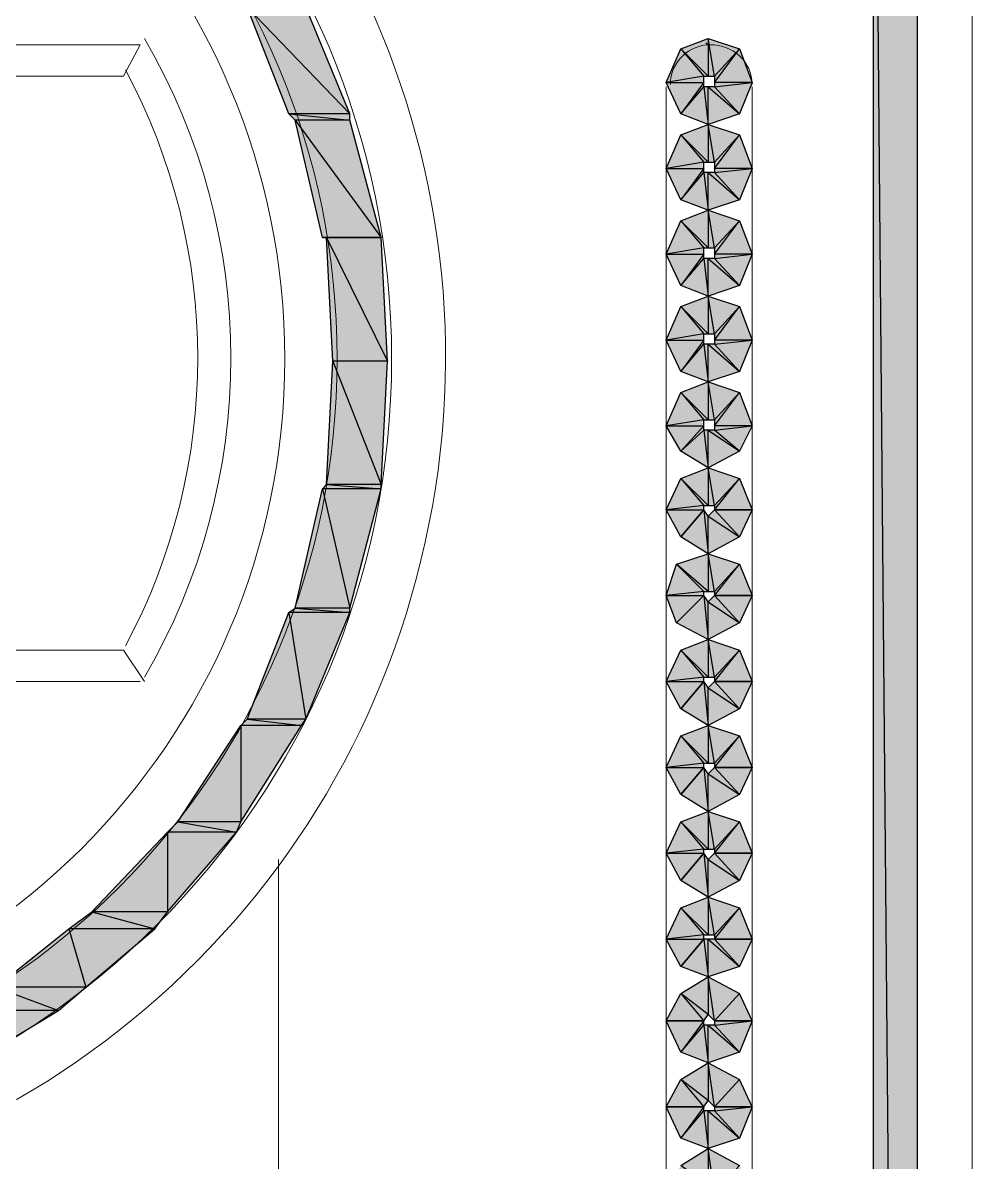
# Model space of a CAD drawing. Header units: millimetres. Extents: x 53 to 176, y -29 to 32.
# Drawn here: x 121.028 to 121.662, y -14.493 to -13.733 of the extents above; entities that cross this region are included whole.
import ezdxf

# ---------------------------------------------------------------- set-up
doc = ezdxf.new("R2010")
doc.units = ezdxf.units.MM
doc.layers.add('15 - Quadro de medição', color=6, linetype='Continuous')

msp = doc.modelspace()

# ---------------------------------------------------------------- hatches: boundary and pattern name
at = {"layer": '15 - Quadro de medição', "true_color": 0x000007}
h = msp.add_hatch(color=7, dxfattribs=at)
h.paths.add_polyline_path([(121.62431, -13.39693), (121.59498, -13.39693), (121.62431, -16.73937)])
h.paths.add_polyline_path([(121.59498, -13.39693), (121.62431, -16.73937), (121.59498, -16.73937)])
h = msp.add_hatch(color=7, dxfattribs=at)
h.paths.add_polyline_path([(121.21646, -13.72237), (121.17735, -13.72237), (121.24579, -13.79361)])
h.paths.add_polyline_path([(121.17735, -13.72237), (121.24579, -13.79361), (121.20529, -13.79361)])
h = msp.add_hatch(color=7, dxfattribs=at)
h.paths.add_polyline_path([(121.50559, -13.79361), (121.48883, -13.77545), (121.51397, -13.77266)])
h.paths.add_polyline_path([(121.48883, -13.77545), (121.51397, -13.77266), (121.48883, -13.77266)])
h.paths.add_polyline_path([(121.51397, -13.77266), (121.48883, -13.77266), (121.50559, -13.75031)])
h.paths.add_polyline_path([(121.48883, -13.77266), (121.50559, -13.75031), (121.48883, -13.76847)])
h.paths.add_polyline_path([(121.50559, -13.75031), (121.48883, -13.76847), (121.48464, -13.74332)])
h.paths.add_polyline_path([(121.48883, -13.76847), (121.48464, -13.74332), (121.48464, -13.76847)])
h.paths.add_polyline_path([(121.48464, -13.74332), (121.48464, -13.76847), (121.46648, -13.75031)])
h.paths.add_polyline_path([(121.48464, -13.76847), (121.46648, -13.75031), (121.48184, -13.76847)])
h.paths.add_polyline_path([(121.46648, -13.75031), (121.48184, -13.76847), (121.4567, -13.77266)])
h.paths.add_polyline_path([(121.48184, -13.76847), (121.4567, -13.77266), (121.48184, -13.77266)])
h.paths.add_polyline_path([(121.4567, -13.77266), (121.48184, -13.77266), (121.46648, -13.79361)])
h.paths.add_polyline_path([(121.48184, -13.77266), (121.46648, -13.79361), (121.48184, -13.77545)])
h.paths.add_polyline_path([(121.46648, -13.79361), (121.48184, -13.77545), (121.48464, -13.80059)])
h.paths.add_polyline_path([(121.48184, -13.77545), (121.48464, -13.80059), (121.48464, -13.77545)])
h.paths.add_polyline_path([(121.48464, -13.80059), (121.48464, -13.77545), (121.50559, -13.79361)])
h.paths.add_polyline_path([(121.48464, -13.77545), (121.50559, -13.79361), (121.48883, -13.77545)])
h = msp.add_hatch(color=7, dxfattribs=at)
h.paths.add_polyline_path([(121.24579, -13.79361), (121.20529, -13.79361), (121.24579, -13.7978)])
h.paths.add_polyline_path([(121.20529, -13.79361), (121.24579, -13.7978), (121.20948, -13.7978)])
h = msp.add_hatch(color=7, dxfattribs=at)
h.paths.add_polyline_path([(121.24579, -13.7978), (121.20948, -13.7978), (121.26674, -13.87602)])
h.paths.add_polyline_path([(121.20948, -13.7978), (121.26674, -13.87602), (121.22763, -13.87602)])
h = msp.add_hatch(color=7, dxfattribs=at)
h.paths.add_polyline_path([(121.50559, -13.85087), (121.48883, -13.83272), (121.51397, -13.82992)])
h.paths.add_polyline_path([(121.48883, -13.83272), (121.51397, -13.82992), (121.48883, -13.82992)])
h.paths.add_polyline_path([(121.51397, -13.82992), (121.48883, -13.82992), (121.50559, -13.80757)])
h.paths.add_polyline_path([(121.48883, -13.82992), (121.50559, -13.80757), (121.48883, -13.82573)])
h.paths.add_polyline_path([(121.50559, -13.80757), (121.48883, -13.82573), (121.48464, -13.80059)])
h.paths.add_polyline_path([(121.48883, -13.82573), (121.48464, -13.80059), (121.48464, -13.82573)])
h.paths.add_polyline_path([(121.48464, -13.80059), (121.48464, -13.82573), (121.46648, -13.80757)])
h.paths.add_polyline_path([(121.48464, -13.82573), (121.46648, -13.80757), (121.48184, -13.82573)])
h.paths.add_polyline_path([(121.46648, -13.80757), (121.48184, -13.82573), (121.4567, -13.82992)])
h.paths.add_polyline_path([(121.48184, -13.82573), (121.4567, -13.82992), (121.48184, -13.82992)])
h.paths.add_polyline_path([(121.4567, -13.82992), (121.48184, -13.82992), (121.46648, -13.85087)])
h.paths.add_polyline_path([(121.48184, -13.82992), (121.46648, -13.85087), (121.48184, -13.83272)])
h.paths.add_polyline_path([(121.46648, -13.85087), (121.48184, -13.83272), (121.48464, -13.85786)])
h.paths.add_polyline_path([(121.48184, -13.83272), (121.48464, -13.85786), (121.48464, -13.83272)])
h.paths.add_polyline_path([(121.48464, -13.85786), (121.48464, -13.83272), (121.50559, -13.85087)])
h.paths.add_polyline_path([(121.48464, -13.83272), (121.50559, -13.85087), (121.48883, -13.83272)])
h = msp.add_hatch(color=7, dxfattribs=at)
h.paths.add_polyline_path([(121.50559, -13.90814), (121.48883, -13.88998), (121.51397, -13.88719)])
h.paths.add_polyline_path([(121.48883, -13.88998), (121.51397, -13.88719), (121.48883, -13.88719)])
h.paths.add_polyline_path([(121.51397, -13.88719), (121.48883, -13.88719), (121.50559, -13.86484)])
h.paths.add_polyline_path([(121.48883, -13.88719), (121.50559, -13.86484), (121.48883, -13.883)])
h.paths.add_polyline_path([(121.50559, -13.86484), (121.48883, -13.883), (121.48464, -13.85786)])
h.paths.add_polyline_path([(121.48883, -13.883), (121.48464, -13.85786), (121.48464, -13.883)])
h.paths.add_polyline_path([(121.48464, -13.85786), (121.48464, -13.883), (121.46648, -13.86484)])
h.paths.add_polyline_path([(121.48464, -13.883), (121.46648, -13.86484), (121.48184, -13.883)])
h.paths.add_polyline_path([(121.46648, -13.86484), (121.48184, -13.883), (121.4567, -13.88719)])
h.paths.add_polyline_path([(121.48184, -13.883), (121.4567, -13.88719), (121.48184, -13.88719)])
h.paths.add_polyline_path([(121.4567, -13.88719), (121.48184, -13.88719), (121.46648, -13.90814)])
h.paths.add_polyline_path([(121.48184, -13.88719), (121.46648, -13.90814), (121.48184, -13.88998)])
h.paths.add_polyline_path([(121.46648, -13.90814), (121.48184, -13.88998), (121.48464, -13.91512)])
h.paths.add_polyline_path([(121.48184, -13.88998), (121.48464, -13.91512), (121.48464, -13.88998)])
h.paths.add_polyline_path([(121.48464, -13.91512), (121.48464, -13.88998), (121.50559, -13.90814)])
h.paths.add_polyline_path([(121.48464, -13.88998), (121.50559, -13.90814), (121.48883, -13.88998)])
h = msp.add_hatch(color=7, dxfattribs=at)
h.paths.add_polyline_path([(121.26674, -13.87602), (121.23043, -13.87602), (121.27093, -13.95842)])
h.paths.add_polyline_path([(121.23043, -13.87602), (121.27093, -13.95842), (121.23462, -13.95842)])
h = msp.add_hatch(color=7, dxfattribs=at)
h.paths.add_polyline_path([(121.50559, -13.96541), (121.48883, -13.94725), (121.51397, -13.94446)])
h.paths.add_polyline_path([(121.48883, -13.94725), (121.51397, -13.94446), (121.48883, -13.94446)])
h.paths.add_polyline_path([(121.51397, -13.94446), (121.48883, -13.94446), (121.50559, -13.92211)])
h.paths.add_polyline_path([(121.48883, -13.94446), (121.50559, -13.92211), (121.48883, -13.94027)])
h.paths.add_polyline_path([(121.50559, -13.92211), (121.48883, -13.94027), (121.48464, -13.91512)])
h.paths.add_polyline_path([(121.48883, -13.94027), (121.48464, -13.91512), (121.48464, -13.94027)])
h.paths.add_polyline_path([(121.48464, -13.91512), (121.48464, -13.94027), (121.46648, -13.92211)])
h.paths.add_polyline_path([(121.48464, -13.94027), (121.46648, -13.92211), (121.48184, -13.94027)])
h.paths.add_polyline_path([(121.46648, -13.92211), (121.48184, -13.94027), (121.4567, -13.94446)])
h.paths.add_polyline_path([(121.48184, -13.94027), (121.4567, -13.94446), (121.48184, -13.94446)])
h.paths.add_polyline_path([(121.4567, -13.94446), (121.48184, -13.94446), (121.46648, -13.96541)])
h.paths.add_polyline_path([(121.48184, -13.94446), (121.46648, -13.96541), (121.48184, -13.94725)])
h.paths.add_polyline_path([(121.46648, -13.96541), (121.48184, -13.94725), (121.48464, -13.97239)])
h.paths.add_polyline_path([(121.48184, -13.94725), (121.48464, -13.97239), (121.48464, -13.94725)])
h.paths.add_polyline_path([(121.48464, -13.97239), (121.48464, -13.94725), (121.50559, -13.96541)])
h.paths.add_polyline_path([(121.48464, -13.94725), (121.50559, -13.96541), (121.48883, -13.94725)])
h = msp.add_hatch(color=7, dxfattribs=at)
h.paths.add_polyline_path([(121.27093, -13.95842), (121.23462, -13.95842), (121.26674, -14.04083)])
h.paths.add_polyline_path([(121.23462, -13.95842), (121.26674, -14.04083), (121.23043, -14.04083)])
h = msp.add_hatch(color=7, dxfattribs=at)
h.paths.add_polyline_path([(121.50559, -14.01848), (121.48883, -14.00452), (121.51397, -14.00172)])
h.paths.add_polyline_path([(121.48883, -14.00452), (121.51397, -14.00172), (121.48883, -14.00172)])
h.paths.add_polyline_path([(121.51397, -14.00172), (121.48883, -14.00172), (121.50559, -13.97938)])
h.paths.add_polyline_path([(121.48883, -14.00172), (121.50559, -13.97938), (121.48883, -13.99753)])
h.paths.add_polyline_path([(121.50559, -13.97938), (121.48883, -13.99753), (121.48464, -13.97239)])
h.paths.add_polyline_path([(121.48883, -13.99753), (121.48464, -13.97239), (121.48464, -13.99753)])
h.paths.add_polyline_path([(121.48464, -13.97239), (121.48464, -13.99753), (121.46648, -13.97938)])
h.paths.add_polyline_path([(121.48464, -13.99753), (121.46648, -13.97938), (121.48184, -13.99753)])
h.paths.add_polyline_path([(121.46648, -13.97938), (121.48184, -13.99753), (121.4567, -14.00172)])
h.paths.add_polyline_path([(121.48184, -13.99753), (121.4567, -14.00172), (121.48184, -14.00172)])
h.paths.add_polyline_path([(121.4567, -14.00172), (121.48184, -14.00172), (121.46648, -14.01848)])
h.paths.add_polyline_path([(121.48184, -14.00172), (121.46648, -14.01848), (121.48184, -14.00452)])
h.paths.add_polyline_path([(121.46648, -14.01848), (121.48184, -14.00452), (121.48464, -14.02966)])
h.paths.add_polyline_path([(121.48184, -14.00452), (121.48464, -14.02966), (121.48464, -14.00452)])
h.paths.add_polyline_path([(121.48464, -14.02966), (121.48464, -14.00452), (121.50559, -14.01848)])
h.paths.add_polyline_path([(121.48464, -14.00452), (121.50559, -14.01848), (121.48883, -14.00452)])
h = msp.add_hatch(color=7, dxfattribs=at)
h.paths.add_polyline_path([(121.51397, -14.05759), (121.48883, -14.05759), (121.50559, -14.03664)])
h.paths.add_polyline_path([(121.48883, -14.05759), (121.50559, -14.03664), (121.48883, -14.0548)])
h.paths.add_polyline_path([(121.50559, -14.03664), (121.48883, -14.0548), (121.48464, -14.02966)])
h.paths.add_polyline_path([(121.48883, -14.0548), (121.48464, -14.02966), (121.48464, -14.0548)])
h.paths.add_polyline_path([(121.48464, -14.02966), (121.48464, -14.0548), (121.46648, -14.03664)])
h.paths.add_polyline_path([(121.48464, -14.0548), (121.46648, -14.03664), (121.48184, -14.0548)])
h.paths.add_polyline_path([(121.46648, -14.03664), (121.48184, -14.0548), (121.4567, -14.05759)])
h.paths.add_polyline_path([(121.48184, -14.0548), (121.4567, -14.05759), (121.48184, -14.05759)])
h.paths.add_polyline_path([(121.4567, -14.05759), (121.48184, -14.05759), (121.46648, -14.07575)])
h = msp.add_hatch(color=7, dxfattribs=at)
h.paths.add_polyline_path([(121.26674, -14.04083), (121.23043, -14.04083), (121.26674, -14.04363)])
h.paths.add_polyline_path([(121.23043, -14.04083), (121.26674, -14.04363), (121.22763, -14.04363)])
h = msp.add_hatch(color=7, dxfattribs=at)
h.paths.add_polyline_path([(121.26674, -14.04363), (121.22763, -14.04363), (121.24579, -14.12324)])
h.paths.add_polyline_path([(121.22763, -14.04363), (121.24579, -14.12324), (121.20948, -14.12324)])
h = msp.add_hatch(color=7, dxfattribs=at)
h.paths.add_polyline_path([(121.46648, -14.07575), (121.48184, -14.05759), (121.48464, -14.08693)])
h.paths.add_polyline_path([(121.48184, -14.05759), (121.48464, -14.08693), (121.48464, -14.06178)])
h.paths.add_polyline_path([(121.48464, -14.08693), (121.48464, -14.06178), (121.50559, -14.07575)])
h.paths.add_polyline_path([(121.48464, -14.06178), (121.50559, -14.07575), (121.48883, -14.05759)])
h.paths.add_polyline_path([(121.50559, -14.07575), (121.48883, -14.05759), (121.51397, -14.05759)])
h = msp.add_hatch(color=7, dxfattribs=at)
h.paths.add_polyline_path([(121.51397, -14.11486), (121.48883, -14.11486), (121.50559, -14.09391)])
h.paths.add_polyline_path([(121.48883, -14.11486), (121.50559, -14.09391), (121.48883, -14.11207)])
h.paths.add_polyline_path([(121.50559, -14.09391), (121.48883, -14.11207), (121.48464, -14.08693)])
h.paths.add_polyline_path([(121.48883, -14.11207), (121.48464, -14.08693), (121.48464, -14.11207)])
h.paths.add_polyline_path([(121.48464, -14.08693), (121.48464, -14.11207), (121.46369, -14.09391)])
h.paths.add_polyline_path([(121.48464, -14.11207), (121.46369, -14.09391), (121.48184, -14.11207)])
h.paths.add_polyline_path([(121.46369, -14.09391), (121.48184, -14.11207), (121.4567, -14.11486)])
h.paths.add_polyline_path([(121.48184, -14.11207), (121.4567, -14.11486), (121.48184, -14.11486)])
h.paths.add_polyline_path([(121.4567, -14.11486), (121.48184, -14.11486), (121.46369, -14.13302)])
h = msp.add_hatch(color=7, dxfattribs=at)
h.paths.add_polyline_path([(121.46369, -14.13302), (121.48184, -14.11486), (121.48464, -14.14419)])
h.paths.add_polyline_path([(121.48184, -14.11486), (121.48464, -14.14419), (121.48464, -14.11905)])
h.paths.add_polyline_path([(121.48464, -14.14419), (121.48464, -14.11905), (121.50559, -14.13302)])
h.paths.add_polyline_path([(121.48464, -14.11905), (121.50559, -14.13302), (121.48883, -14.11486)])
h.paths.add_polyline_path([(121.50559, -14.13302), (121.48883, -14.11486), (121.51397, -14.11486)])
h = msp.add_hatch(color=7, dxfattribs=at)
h.paths.add_polyline_path([(121.24579, -14.12324), (121.20948, -14.12324), (121.24579, -14.12604)])
h.paths.add_polyline_path([(121.20948, -14.12324), (121.24579, -14.12604), (121.20529, -14.12604)])
h = msp.add_hatch(color=7, dxfattribs=at)
h.paths.add_polyline_path([(121.24579, -14.12604), (121.20529, -14.12604), (121.21646, -14.19727)])
h.paths.add_polyline_path([(121.20529, -14.12604), (121.21646, -14.19727), (121.17735, -14.19727)])
h = msp.add_hatch(color=7, dxfattribs=at)
h.paths.add_polyline_path([(121.51397, -14.17213), (121.48883, -14.17213), (121.50559, -14.15118)])
h.paths.add_polyline_path([(121.48883, -14.17213), (121.50559, -14.15118), (121.48883, -14.16933)])
h.paths.add_polyline_path([(121.50559, -14.15118), (121.48883, -14.16933), (121.48464, -14.14419)])
h.paths.add_polyline_path([(121.48883, -14.16933), (121.48464, -14.14419), (121.48464, -14.16933)])
h.paths.add_polyline_path([(121.48464, -14.14419), (121.48464, -14.16933), (121.46648, -14.15118)])
h.paths.add_polyline_path([(121.48464, -14.16933), (121.46648, -14.15118), (121.48184, -14.16933)])
h.paths.add_polyline_path([(121.46648, -14.15118), (121.48184, -14.16933), (121.4567, -14.17213)])
h.paths.add_polyline_path([(121.48184, -14.16933), (121.4567, -14.17213), (121.48184, -14.17213)])
h.paths.add_polyline_path([(121.4567, -14.17213), (121.48184, -14.17213), (121.46648, -14.19029)])
h = msp.add_hatch(color=7, dxfattribs=at)
h.paths.add_polyline_path([(121.46648, -14.19029), (121.48184, -14.17213), (121.48464, -14.20146)])
h.paths.add_polyline_path([(121.48184, -14.17213), (121.48464, -14.20146), (121.48464, -14.17632)])
h.paths.add_polyline_path([(121.48464, -14.20146), (121.48464, -14.17632), (121.50559, -14.19029)])
h.paths.add_polyline_path([(121.48464, -14.17632), (121.50559, -14.19029), (121.48883, -14.17213)])
h.paths.add_polyline_path([(121.50559, -14.19029), (121.48883, -14.17213), (121.51397, -14.17213)])
h = msp.add_hatch(color=7, dxfattribs=at)
h.paths.add_polyline_path([(121.21646, -14.19727), (121.17735, -14.19727), (121.21367, -14.20146)])
h.paths.add_polyline_path([(121.17735, -14.19727), (121.21367, -14.20146), (121.17316, -14.20146)])
h = msp.add_hatch(color=7, dxfattribs=at)
h.paths.add_polyline_path([(121.21367, -14.20146), (121.17316, -14.20146), (121.17316, -14.26571)])
h.paths.add_polyline_path([(121.17316, -14.20146), (121.17316, -14.26571), (121.13126, -14.26571)])
h = msp.add_hatch(color=7, dxfattribs=at)
h.paths.add_polyline_path([(121.51397, -14.2294), (121.48883, -14.2294), (121.50559, -14.20844)])
h.paths.add_polyline_path([(121.48883, -14.2294), (121.50559, -14.20844), (121.48883, -14.2266)])
h.paths.add_polyline_path([(121.50559, -14.20844), (121.48883, -14.2266), (121.48464, -14.20146)])
h.paths.add_polyline_path([(121.48883, -14.2266), (121.48464, -14.20146), (121.48464, -14.2266)])
h.paths.add_polyline_path([(121.48464, -14.20146), (121.48464, -14.2266), (121.46648, -14.20844)])
h.paths.add_polyline_path([(121.48464, -14.2266), (121.46648, -14.20844), (121.48184, -14.2266)])
h.paths.add_polyline_path([(121.46648, -14.20844), (121.48184, -14.2266), (121.4567, -14.2294)])
h.paths.add_polyline_path([(121.48184, -14.2266), (121.4567, -14.2294), (121.48184, -14.2294)])
h.paths.add_polyline_path([(121.4567, -14.2294), (121.48184, -14.2294), (121.46648, -14.24755)])
h = msp.add_hatch(color=7, dxfattribs=at)
h.paths.add_polyline_path([(121.46648, -14.24755), (121.48184, -14.2294), (121.48464, -14.25873)])
h.paths.add_polyline_path([(121.48184, -14.2294), (121.48464, -14.25873), (121.48464, -14.23359)])
h.paths.add_polyline_path([(121.48464, -14.25873), (121.48464, -14.23359), (121.50559, -14.24755)])
h.paths.add_polyline_path([(121.48464, -14.23359), (121.50559, -14.24755), (121.48883, -14.2294)])
h.paths.add_polyline_path([(121.50559, -14.24755), (121.48883, -14.2294), (121.51397, -14.2294)])
h = msp.add_hatch(color=7, dxfattribs=at)
h.paths.add_polyline_path([(121.51397, -14.28666), (121.48883, -14.28666), (121.50559, -14.26571)])
h.paths.add_polyline_path([(121.48883, -14.28666), (121.50559, -14.26571), (121.48883, -14.28387)])
h.paths.add_polyline_path([(121.50559, -14.26571), (121.48883, -14.28387), (121.48464, -14.25873)])
h.paths.add_polyline_path([(121.48883, -14.28387), (121.48464, -14.25873), (121.48464, -14.28387)])
h.paths.add_polyline_path([(121.48464, -14.25873), (121.48464, -14.28387), (121.46648, -14.26571)])
h.paths.add_polyline_path([(121.48464, -14.28387), (121.46648, -14.26571), (121.48184, -14.28387)])
h.paths.add_polyline_path([(121.46648, -14.26571), (121.48184, -14.28387), (121.4567, -14.28666)])
h.paths.add_polyline_path([(121.48184, -14.28387), (121.4567, -14.28666), (121.48184, -14.28666)])
h.paths.add_polyline_path([(121.4567, -14.28666), (121.48184, -14.28666), (121.46648, -14.30482)])
h = msp.add_hatch(color=7, dxfattribs=at)
h.paths.add_polyline_path([(121.17316, -14.26571), (121.13126, -14.26571), (121.17037, -14.27269)])
h.paths.add_polyline_path([(121.13126, -14.26571), (121.17037, -14.27269), (121.12427, -14.27269)])
h = msp.add_hatch(color=7, dxfattribs=at)
h.paths.add_polyline_path([(121.17037, -14.27269), (121.12427, -14.27269), (121.12427, -14.32577)])
h.paths.add_polyline_path([(121.12427, -14.27269), (121.12427, -14.32577), (121.07399, -14.32577)])
h = msp.add_hatch(color=7, dxfattribs=at)
h.paths.add_polyline_path([(121.46648, -14.30482), (121.48184, -14.28666), (121.48464, -14.31599)])
h.paths.add_polyline_path([(121.48184, -14.28666), (121.48464, -14.31599), (121.48464, -14.29085)])
h.paths.add_polyline_path([(121.48464, -14.31599), (121.48464, -14.29085), (121.50559, -14.30482)])
h.paths.add_polyline_path([(121.48464, -14.29085), (121.50559, -14.30482), (121.48883, -14.28666)])
h.paths.add_polyline_path([(121.50559, -14.30482), (121.48883, -14.28666), (121.51397, -14.28666)])
h = msp.add_hatch(color=7, dxfattribs=at)
h.paths.add_polyline_path([(121.51397, -14.34393), (121.48883, -14.34393), (121.50559, -14.32298)])
h.paths.add_polyline_path([(121.48883, -14.34393), (121.50559, -14.32298), (121.48883, -14.34114)])
h.paths.add_polyline_path([(121.50559, -14.32298), (121.48883, -14.34114), (121.48464, -14.31599)])
h.paths.add_polyline_path([(121.48883, -14.34114), (121.48464, -14.31599), (121.48464, -14.34114)])
h.paths.add_polyline_path([(121.48464, -14.31599), (121.48464, -14.34114), (121.46648, -14.32298)])
h.paths.add_polyline_path([(121.48464, -14.34114), (121.46648, -14.32298), (121.48184, -14.34114)])
h.paths.add_polyline_path([(121.46648, -14.32298), (121.48184, -14.34114), (121.4567, -14.34393)])
h.paths.add_polyline_path([(121.48184, -14.34114), (121.4567, -14.34393), (121.48184, -14.34393)])
h.paths.add_polyline_path([(121.4567, -14.34393), (121.48184, -14.34393), (121.46648, -14.36209)])
h = msp.add_hatch(color=7, dxfattribs=at)
h.paths.add_polyline_path([(121.12427, -14.32577), (121.07399, -14.32577), (121.11589, -14.33695)])
h.paths.add_polyline_path([(121.07399, -14.32577), (121.11589, -14.33695), (121.05863, -14.33695)])
h = msp.add_hatch(color=7, dxfattribs=at)
h.paths.add_polyline_path([(121.11589, -14.33695), (121.05863, -14.33695), (121.0698, -14.37605)])
h.paths.add_polyline_path([(121.05863, -14.33695), (121.0698, -14.37605), (121.00974, -14.37605)])
h = msp.add_hatch(color=7, dxfattribs=at)
h.paths.add_polyline_path([(121.46648, -14.36209), (121.48184, -14.34393), (121.48464, -14.36907)])
h.paths.add_polyline_path([(121.48184, -14.34393), (121.48464, -14.36907), (121.48464, -14.34393)])
h.paths.add_polyline_path([(121.48464, -14.36907), (121.48464, -14.34393), (121.50559, -14.36209)])
h.paths.add_polyline_path([(121.48464, -14.34393), (121.50559, -14.36209), (121.48883, -14.34393)])
h.paths.add_polyline_path([(121.50559, -14.36209), (121.48883, -14.34393), (121.51397, -14.34393)])
h = msp.add_hatch(color=7, dxfattribs=at)
h.paths.add_polyline_path([(121.0698, -14.37605), (121.00974, -14.37605), (121.05164, -14.39142)])
h.paths.add_polyline_path([(121.00974, -14.37605), (121.05164, -14.39142), (120.9846, -14.39142)])
h = msp.add_hatch(color=7, dxfattribs=at)
h.paths.add_polyline_path([(121.51397, -14.3984), (121.50559, -14.38025), (121.48883, -14.3984)])
h.paths.add_polyline_path([(121.50559, -14.38025), (121.48883, -14.3984), (121.48464, -14.36907)])
h.paths.add_polyline_path([(121.48883, -14.3984), (121.48464, -14.36907), (121.48464, -14.39421)])
h.paths.add_polyline_path([(121.48464, -14.36907), (121.48464, -14.39421), (121.46648, -14.38025)])
h.paths.add_polyline_path([(121.48464, -14.39421), (121.46648, -14.38025), (121.48184, -14.3984)])
h.paths.add_polyline_path([(121.46648, -14.38025), (121.48184, -14.3984), (121.4567, -14.3984)])
h = msp.add_hatch(color=7, dxfattribs=at)
h.paths.add_polyline_path([(121.05164, -14.39142), (120.9846, -14.39142), (121.01253, -14.41516)])
h.paths.add_polyline_path([(120.9846, -14.39142), (121.01253, -14.41516), (120.93711, -14.41516)])
h = msp.add_hatch(color=7, dxfattribs=at)
h.paths.add_polyline_path([(121.4567, -14.3984), (121.48184, -14.3984), (121.46648, -14.41935)])
h.paths.add_polyline_path([(121.48184, -14.3984), (121.46648, -14.41935), (121.48184, -14.4012)])
h.paths.add_polyline_path([(121.46648, -14.41935), (121.48184, -14.4012), (121.48464, -14.42634)])
h.paths.add_polyline_path([(121.48184, -14.4012), (121.48464, -14.42634), (121.48464, -14.4012)])
h.paths.add_polyline_path([(121.48464, -14.42634), (121.48464, -14.4012), (121.50559, -14.41935)])
h.paths.add_polyline_path([(121.48464, -14.4012), (121.50559, -14.41935), (121.48883, -14.4012)])
h.paths.add_polyline_path([(121.50559, -14.41935), (121.48883, -14.4012), (121.51397, -14.3984)])
h.paths.add_polyline_path([(121.48883, -14.4012), (121.51397, -14.3984), (121.48883, -14.3984)])
h = msp.add_hatch(color=7, dxfattribs=at)
h.paths.add_polyline_path([(121.51397, -14.45567), (121.50559, -14.43751), (121.48883, -14.45567)])
h.paths.add_polyline_path([(121.50559, -14.43751), (121.48883, -14.45567), (121.48464, -14.42634)])
h.paths.add_polyline_path([(121.48883, -14.45567), (121.48464, -14.42634), (121.48464, -14.45148)])
h.paths.add_polyline_path([(121.48464, -14.42634), (121.48464, -14.45148), (121.46648, -14.43751)])
h.paths.add_polyline_path([(121.48464, -14.45148), (121.46648, -14.43751), (121.48184, -14.45567)])
h.paths.add_polyline_path([(121.46648, -14.43751), (121.48184, -14.45567), (121.4567, -14.45567)])
h = msp.add_hatch(color=7, dxfattribs=at)
h.paths.add_polyline_path([(121.4567, -14.45567), (121.48184, -14.45567), (121.46648, -14.47662)])
h.paths.add_polyline_path([(121.48184, -14.45567), (121.46648, -14.47662), (121.48184, -14.45846)])
h.paths.add_polyline_path([(121.46648, -14.47662), (121.48184, -14.45846), (121.48464, -14.48361)])
h.paths.add_polyline_path([(121.48184, -14.45846), (121.48464, -14.48361), (121.48464, -14.45846)])
h.paths.add_polyline_path([(121.48464, -14.48361), (121.48464, -14.45846), (121.50559, -14.47662)])
h.paths.add_polyline_path([(121.48464, -14.45846), (121.50559, -14.47662), (121.48883, -14.45846)])
h.paths.add_polyline_path([(121.50559, -14.47662), (121.48883, -14.45846), (121.51397, -14.45567)])
h.paths.add_polyline_path([(121.48883, -14.45846), (121.51397, -14.45567), (121.48883, -14.45567)])
h = msp.add_hatch(color=7, dxfattribs=at)
h.paths.add_polyline_path([(121.51397, -14.51294), (121.50559, -14.49478), (121.48883, -14.51294)])
h.paths.add_polyline_path([(121.50559, -14.49478), (121.48883, -14.51294), (121.48464, -14.48361)])
h.paths.add_polyline_path([(121.48883, -14.51294), (121.48464, -14.48361), (121.48464, -14.50875)])
h.paths.add_polyline_path([(121.48464, -14.48361), (121.48464, -14.50875), (121.46648, -14.49478)])
h.paths.add_polyline_path([(121.48464, -14.50875), (121.46648, -14.49478), (121.48184, -14.51294)])
h.paths.add_polyline_path([(121.46648, -14.49478), (121.48184, -14.51294), (121.4567, -14.51294)])

# ---------------------------------------------------------------- linework, layer by layer
at = {"layer": '15 - Quadro de medição', "color": 7, "linetype": 'Continuous', "lineweight": 20, "true_color": 0x000007}
for points in [[(119.80713, -13.03237), (121.66063, -13.03237), (121.66063, -16.73937), (119.80713, -16.73937)], [(121.66063, -13.03237), (123.51273, -13.03237), (123.51273, -16.73937), (121.66063, -16.73937)]]:
    msp.add_lwpolyline(points, close=True, dxfattribs=at)
for points in [[(119.87976, -13.17484), (121.59498, -13.17484), (121.59498, -16.73937), (119.87278, -16.73937), (119.87138, -16.73937), (119.80713, -16.73937)], [(121.66063, -13.26144), (121.66063, -16.73937), (119.80713, -16.73937), (119.80713, -13.26144)], [(123.51273, -13.26144), (123.51273, -16.73937), (121.66063, -16.73937), (121.66063, -13.26144)], [(121.59498, -16.73937), (121.62431, -16.73937), (121.62431, -13.39693)], [(120.36583, -13.74751), (121.10612, -13.74751), (121.10612, -13.74751)], [(121.09494, -13.76847), (121.10612, -13.74751), (121.10612, -13.74751)], [(121.48464, -13.74751), (121.48324, -13.74612), (121.48324, -13.74612)], [(120.3798, -13.76847), (121.09494, -13.76847), (121.09494, -13.76847)], [(121.4567, -13.77545), (121.4567, -14.68334), (121.4567, -14.68334)], [(121.51397, -14.68334), (121.51397, -13.77545), (121.51397, -13.77545)], [(121.09494, -14.15118), (120.3798, -14.15118), (120.3798, -14.15118)], [(121.09494, -14.15118), (121.10891, -14.17213), (121.10891, -14.17213)], [(121.10612, -14.17213), (120.36583, -14.17213), (120.36583, -14.17213)], [(121.1983, -14.63725), (121.1983, -14.29085), (121.1983, -14.29085)]]:
    msp.add_lwpolyline(points, dxfattribs=at)
at = {"layer": '15 - Quadro de medição', "color": 7, "linetype": 'Continuous', "lineweight": -2, "true_color": 0x000007}
for points in [[(121.62431, -13.39693), (121.59498, -13.39693), (121.62431, -16.73937)], [(121.59498, -13.39693), (121.62431, -16.73937), (121.59498, -16.73937)], [(121.21646, -13.72237), (121.17735, -13.72237), (121.24579, -13.79361)], [(121.17735, -13.72237), (121.24579, -13.79361), (121.20529, -13.79361)], [(121.48464, -13.74332), (121.48464, -13.76847), (121.46648, -13.75031)], [(121.50559, -13.75031), (121.48883, -13.76847), (121.48464, -13.74332)], [(121.48883, -13.76847), (121.48464, -13.74332), (121.48464, -13.76847)], [(121.46648, -13.75031), (121.48184, -13.76847), (121.4567, -13.77266)], [(121.48464, -13.76847), (121.46648, -13.75031), (121.48184, -13.76847)], [(121.51397, -13.77266), (121.48883, -13.77266), (121.50559, -13.75031)], [(121.48883, -13.77266), (121.50559, -13.75031), (121.48883, -13.76847)], [(121.48184, -13.76847), (121.4567, -13.77266), (121.48184, -13.77266)], [(121.4567, -13.77266), (121.48184, -13.77266), (121.46648, -13.79361)], [(121.48184, -13.77266), (121.46648, -13.79361), (121.48184, -13.77545)], [(121.46648, -13.79361), (121.48184, -13.77545), (121.48464, -13.80059)], [(121.48184, -13.77545), (121.48464, -13.80059), (121.48464, -13.77545)], [(121.48464, -13.80059), (121.48464, -13.77545), (121.50559, -13.79361)], [(121.48464, -13.77545), (121.50559, -13.79361), (121.48883, -13.77545)], [(121.50559, -13.79361), (121.48883, -13.77545), (121.51397, -13.77266)], [(121.48883, -13.77545), (121.51397, -13.77266), (121.48883, -13.77266)], [(121.24579, -13.79361), (121.20529, -13.79361), (121.24579, -13.7978)], [(121.20529, -13.79361), (121.24579, -13.7978), (121.20948, -13.7978)], [(121.24579, -13.7978), (121.20948, -13.7978), (121.26674, -13.87602)], [(121.20948, -13.7978), (121.26674, -13.87602), (121.22763, -13.87602)], [(121.48464, -13.80059), (121.48464, -13.82573), (121.46648, -13.80757)], [(121.50559, -13.80757), (121.48883, -13.82573), (121.48464, -13.80059)], [(121.48883, -13.82573), (121.48464, -13.80059), (121.48464, -13.82573)], [(121.46648, -13.80757), (121.48184, -13.82573), (121.4567, -13.82992)], [(121.48464, -13.82573), (121.46648, -13.80757), (121.48184, -13.82573)], [(121.51397, -13.82992), (121.48883, -13.82992), (121.50559, -13.80757)], [(121.48883, -13.82992), (121.50559, -13.80757), (121.48883, -13.82573)], [(121.48184, -13.82573), (121.4567, -13.82992), (121.48184, -13.82992)], [(121.4567, -13.82992), (121.48184, -13.82992), (121.46648, -13.85087)], [(121.48184, -13.82992), (121.46648, -13.85087), (121.48184, -13.83272)], [(121.46648, -13.85087), (121.48184, -13.83272), (121.48464, -13.85786)], [(121.48184, -13.83272), (121.48464, -13.85786), (121.48464, -13.83272)], [(121.48464, -13.85786), (121.48464, -13.83272), (121.50559, -13.85087)], [(121.48464, -13.83272), (121.50559, -13.85087), (121.48883, -13.83272)], [(121.50559, -13.85087), (121.48883, -13.83272), (121.51397, -13.82992)], [(121.48883, -13.83272), (121.51397, -13.82992), (121.48883, -13.82992)], [(121.48464, -13.85786), (121.48464, -13.883), (121.46648, -13.86484)], [(121.50559, -13.86484), (121.48883, -13.883), (121.48464, -13.85786)], [(121.48883, -13.883), (121.48464, -13.85786), (121.48464, -13.883)], [(121.46648, -13.86484), (121.48184, -13.883), (121.4567, -13.88719)], [(121.48464, -13.883), (121.46648, -13.86484), (121.48184, -13.883)], [(121.51397, -13.88719), (121.48883, -13.88719), (121.50559, -13.86484)], [(121.48883, -13.88719), (121.50559, -13.86484), (121.48883, -13.883)], [(121.26674, -13.87602), (121.22763, -13.87602)], [(121.22763, -13.87602), (121.26674, -13.87602), (121.23043, -13.87602)], [(121.26674, -13.87602), (121.23043, -13.87602), (121.27093, -13.95842)], [(121.23043, -13.87602), (121.27093, -13.95842), (121.23462, -13.95842)], [(121.48184, -13.883), (121.4567, -13.88719), (121.48184, -13.88719)], [(121.4567, -13.88719), (121.48184, -13.88719), (121.46648, -13.90814)], [(121.48184, -13.88719), (121.46648, -13.90814), (121.48184, -13.88998)], [(121.50559, -13.90814), (121.48883, -13.88998), (121.51397, -13.88719)], [(121.48883, -13.88998), (121.51397, -13.88719), (121.48883, -13.88719)], [(121.46648, -13.90814), (121.48184, -13.88998), (121.48464, -13.91512)], [(121.48184, -13.88998), (121.48464, -13.91512), (121.48464, -13.88998)], [(121.48464, -13.91512), (121.48464, -13.88998), (121.50559, -13.90814)], [(121.48464, -13.88998), (121.50559, -13.90814), (121.48883, -13.88998)], [(121.48464, -13.91512), (121.48464, -13.94027), (121.46648, -13.92211)], [(121.50559, -13.92211), (121.48883, -13.94027), (121.48464, -13.91512)], [(121.48883, -13.94027), (121.48464, -13.91512), (121.48464, -13.94027)], [(121.46648, -13.92211), (121.48184, -13.94027), (121.4567, -13.94446)], [(121.48464, -13.94027), (121.46648, -13.92211), (121.48184, -13.94027)], [(121.51397, -13.94446), (121.48883, -13.94446), (121.50559, -13.92211)], [(121.48883, -13.94446), (121.50559, -13.92211), (121.48883, -13.94027)], [(121.48184, -13.94027), (121.4567, -13.94446), (121.48184, -13.94446)], [(121.4567, -13.94446), (121.48184, -13.94446), (121.46648, -13.96541)], [(121.48184, -13.94446), (121.46648, -13.96541), (121.48184, -13.94725)], [(121.46648, -13.96541), (121.48184, -13.94725), (121.48464, -13.97239)], [(121.48184, -13.94725), (121.48464, -13.97239), (121.48464, -13.94725)], [(121.48464, -13.97239), (121.48464, -13.94725), (121.50559, -13.96541)], [(121.48464, -13.94725), (121.50559, -13.96541), (121.48883, -13.94725)], [(121.50559, -13.96541), (121.48883, -13.94725), (121.51397, -13.94446)], [(121.48883, -13.94725), (121.51397, -13.94446), (121.48883, -13.94446)], [(121.23462, -13.95842), (121.26674, -14.04083), (121.23043, -14.04083)], [(121.27093, -13.95842), (121.23462, -13.95842), (121.26674, -14.04083)], [(121.48464, -13.97239), (121.48464, -13.99753), (121.46648, -13.97938)], [(121.50559, -13.97938), (121.48883, -13.99753), (121.48464, -13.97239)], [(121.48883, -13.99753), (121.48464, -13.97239), (121.48464, -13.99753)], [(121.46648, -13.97938), (121.48184, -13.99753), (121.4567, -14.00172)], [(121.48464, -13.99753), (121.46648, -13.97938), (121.48184, -13.99753)], [(121.51397, -14.00172), (121.48883, -14.00172), (121.50559, -13.97938)], [(121.48883, -14.00172), (121.50559, -13.97938), (121.48883, -13.99753)], [(121.48184, -13.99753), (121.4567, -14.00172), (121.48184, -14.00172)], [(121.4567, -14.00172), (121.48184, -14.00172), (121.46648, -14.01848)], [(121.48184, -14.00172), (121.46648, -14.01848), (121.48184, -14.00452)], [(121.50559, -14.01848), (121.48883, -14.00452), (121.51397, -14.00172)], [(121.48883, -14.00452), (121.51397, -14.00172), (121.48883, -14.00172)], [(121.46648, -14.01848), (121.48184, -14.00452), (121.48464, -14.02966)], [(121.48184, -14.00452), (121.48464, -14.02966), (121.48464, -14.00452)], [(121.48464, -14.02966), (121.48464, -14.00452), (121.50559, -14.01848)], [(121.48464, -14.00452), (121.50559, -14.01848), (121.48883, -14.00452)], [(121.48464, -14.02966), (121.48464, -14.0548), (121.46648, -14.03664)], [(121.50559, -14.03664), (121.48883, -14.0548), (121.48464, -14.02966)], [(121.48883, -14.0548), (121.48464, -14.02966), (121.48464, -14.0548)], [(121.23043, -14.04083), (121.26674, -14.04363), (121.22763, -14.04363)], [(121.26674, -14.04083), (121.23043, -14.04083), (121.26674, -14.04363)], [(121.46648, -14.03664), (121.48184, -14.0548), (121.4567, -14.05759)], [(121.48464, -14.0548), (121.46648, -14.03664), (121.48184, -14.0548)], [(121.51397, -14.05759), (121.48883, -14.05759), (121.50559, -14.03664)], [(121.48883, -14.05759), (121.50559, -14.03664), (121.48883, -14.0548)], [(121.22763, -14.04363), (121.24579, -14.12324), (121.20948, -14.12324)], [(121.26674, -14.04363), (121.22763, -14.04363), (121.24579, -14.12324)], [(121.48184, -14.0548), (121.4567, -14.05759), (121.48184, -14.05759)], [(121.4567, -14.05759), (121.48184, -14.05759), (121.46648, -14.07575)], [(121.46648, -14.07575), (121.48184, -14.05759), (121.48464, -14.08693)], [(121.48184, -14.05759), (121.48464, -14.08693), (121.48464, -14.06178)], [(121.48464, -14.06178), (121.50559, -14.07575), (121.48883, -14.05759)], [(121.48464, -14.08693), (121.48464, -14.06178), (121.50559, -14.07575)], [(121.50559, -14.07575), (121.48883, -14.05759), (121.51397, -14.05759)], [(121.48464, -14.08693), (121.48464, -14.11207), (121.46369, -14.09391)], [(121.50559, -14.09391), (121.48883, -14.11207), (121.48464, -14.08693)], [(121.48883, -14.11207), (121.48464, -14.08693), (121.48464, -14.11207)], [(121.46369, -14.09391), (121.48184, -14.11207), (121.4567, -14.11486)], [(121.48464, -14.11207), (121.46369, -14.09391), (121.48184, -14.11207)], [(121.51397, -14.11486), (121.48883, -14.11486), (121.50559, -14.09391)], [(121.48883, -14.11486), (121.50559, -14.09391), (121.48883, -14.11207)], [(121.48184, -14.11207), (121.4567, -14.11486), (121.48184, -14.11486)], [(121.4567, -14.11486), (121.48184, -14.11486), (121.46369, -14.13302)], [(121.46369, -14.13302), (121.48184, -14.11486), (121.48464, -14.14419)], [(121.48184, -14.11486), (121.48464, -14.14419), (121.48464, -14.11905)], [(121.48464, -14.11905), (121.50559, -14.13302), (121.48883, -14.11486)], [(121.50559, -14.13302), (121.48883, -14.11486), (121.51397, -14.11486)], [(121.20948, -14.12324), (121.24579, -14.12604), (121.20529, -14.12604)], [(121.24579, -14.12324), (121.20948, -14.12324), (121.24579, -14.12604)], [(121.48464, -14.14419), (121.48464, -14.11905), (121.50559, -14.13302)], [(121.20529, -14.12604), (121.21646, -14.19727), (121.17735, -14.19727)], [(121.24579, -14.12604), (121.20529, -14.12604), (121.21646, -14.19727)], [(121.48464, -14.14419), (121.48464, -14.16933), (121.46648, -14.15118)], [(121.50559, -14.15118), (121.48883, -14.16933), (121.48464, -14.14419)], [(121.48883, -14.16933), (121.48464, -14.14419), (121.48464, -14.16933)], [(121.46648, -14.15118), (121.48184, -14.16933), (121.4567, -14.17213)], [(121.48464, -14.16933), (121.46648, -14.15118), (121.48184, -14.16933)], [(121.51397, -14.17213), (121.48883, -14.17213), (121.50559, -14.15118)], [(121.48883, -14.17213), (121.50559, -14.15118), (121.48883, -14.16933)], [(121.48184, -14.16933), (121.4567, -14.17213), (121.48184, -14.17213)], [(121.4567, -14.17213), (121.48184, -14.17213), (121.46648, -14.19029)], [(121.46648, -14.19029), (121.48184, -14.17213), (121.48464, -14.20146)], [(121.48184, -14.17213), (121.48464, -14.20146), (121.48464, -14.17632)], [(121.48464, -14.17632), (121.50559, -14.19029), (121.48883, -14.17213)], [(121.48464, -14.20146), (121.48464, -14.17632), (121.50559, -14.19029)], [(121.50559, -14.19029), (121.48883, -14.17213), (121.51397, -14.17213)], [(121.17735, -14.19727), (121.21367, -14.20146), (121.17316, -14.20146)], [(121.21646, -14.19727), (121.17735, -14.19727), (121.21367, -14.20146)], [(121.17316, -14.20146), (121.17316, -14.26571), (121.13126, -14.26571)], [(121.21367, -14.20146), (121.17316, -14.20146), (121.17316, -14.26571)], [(121.46648, -14.20844), (121.48184, -14.2266), (121.4567, -14.2294)], [(121.48464, -14.20146), (121.48464, -14.2266), (121.46648, -14.20844)], [(121.48464, -14.2266), (121.46648, -14.20844), (121.48184, -14.2266)], [(121.50559, -14.20844), (121.48883, -14.2266), (121.48464, -14.20146)], [(121.48883, -14.2266), (121.48464, -14.20146), (121.48464, -14.2266)], [(121.51397, -14.2294), (121.48883, -14.2294), (121.50559, -14.20844)], [(121.48883, -14.2294), (121.50559, -14.20844), (121.48883, -14.2266)], [(121.48184, -14.2266), (121.4567, -14.2294), (121.48184, -14.2294)], [(121.4567, -14.2294), (121.48184, -14.2294), (121.46648, -14.24755)], [(121.46648, -14.24755), (121.48184, -14.2294), (121.48464, -14.25873)], [(121.48184, -14.2294), (121.48464, -14.25873), (121.48464, -14.23359)], [(121.48464, -14.23359), (121.50559, -14.24755), (121.48883, -14.2294)], [(121.50559, -14.24755), (121.48883, -14.2294), (121.51397, -14.2294)], [(121.48464, -14.25873), (121.48464, -14.23359), (121.50559, -14.24755)], [(121.48464, -14.25873), (121.48464, -14.28387), (121.46648, -14.26571)], [(121.50559, -14.26571), (121.48883, -14.28387), (121.48464, -14.25873)], [(121.48883, -14.28387), (121.48464, -14.25873), (121.48464, -14.28387)], [(121.13126, -14.26571), (121.17037, -14.27269), (121.12427, -14.27269)], [(121.17316, -14.26571), (121.13126, -14.26571), (121.17037, -14.27269)], [(121.46648, -14.26571), (121.48184, -14.28387), (121.4567, -14.28666)], [(121.48464, -14.28387), (121.46648, -14.26571), (121.48184, -14.28387)], [(121.51397, -14.28666), (121.48883, -14.28666), (121.50559, -14.26571)], [(121.48883, -14.28666), (121.50559, -14.26571), (121.48883, -14.28387)], [(121.12427, -14.27269), (121.12427, -14.32577), (121.07399, -14.32577)], [(121.17037, -14.27269), (121.12427, -14.27269), (121.12427, -14.32577)], [(121.48184, -14.28387), (121.4567, -14.28666), (121.48184, -14.28666)], [(121.4567, -14.28666), (121.48184, -14.28666), (121.46648, -14.30482)], [(121.46648, -14.30482), (121.48184, -14.28666), (121.48464, -14.31599)], [(121.48184, -14.28666), (121.48464, -14.31599), (121.48464, -14.29085)], [(121.48464, -14.29085), (121.50559, -14.30482), (121.48883, -14.28666)], [(121.48464, -14.31599), (121.48464, -14.29085), (121.50559, -14.30482)], [(121.50559, -14.30482), (121.48883, -14.28666), (121.51397, -14.28666)], [(121.48464, -14.31599), (121.48464, -14.34114), (121.46648, -14.32298)], [(121.50559, -14.32298), (121.48883, -14.34114), (121.48464, -14.31599)], [(121.48883, -14.34114), (121.48464, -14.31599), (121.48464, -14.34114)], [(121.07399, -14.32577), (121.11589, -14.33695), (121.05863, -14.33695)], [(121.12427, -14.32577), (121.07399, -14.32577), (121.11589, -14.33695)], [(121.46648, -14.32298), (121.48184, -14.34114), (121.4567, -14.34393)], [(121.48464, -14.34114), (121.46648, -14.32298), (121.48184, -14.34114)], [(121.51397, -14.34393), (121.48883, -14.34393), (121.50559, -14.32298)], [(121.48883, -14.34393), (121.50559, -14.32298), (121.48883, -14.34114)], [(121.05863, -14.33695), (121.0698, -14.37605), (121.00974, -14.37605)], [(121.11589, -14.33695), (121.05863, -14.33695), (121.0698, -14.37605)], [(121.48184, -14.34114), (121.4567, -14.34393), (121.48184, -14.34393)], [(121.4567, -14.34393), (121.48184, -14.34393), (121.46648, -14.36209)], [(121.46648, -14.36209), (121.48184, -14.34393), (121.48464, -14.36907)], [(121.48184, -14.34393), (121.48464, -14.36907), (121.48464, -14.34393)], [(121.48464, -14.36907), (121.48464, -14.34393), (121.50559, -14.36209)], [(121.48464, -14.34393), (121.50559, -14.36209), (121.48883, -14.34393)], [(121.50559, -14.36209), (121.48883, -14.34393), (121.51397, -14.34393)], [(121.00974, -14.37605), (121.05164, -14.39142), (120.9846, -14.39142)], [(121.0698, -14.37605), (121.00974, -14.37605), (121.05164, -14.39142)], [(121.48464, -14.36907), (121.48464, -14.39421), (121.46648, -14.38025)], [(121.50559, -14.38025), (121.48883, -14.3984), (121.48464, -14.36907)], [(121.48883, -14.3984), (121.48464, -14.36907), (121.48464, -14.39421)], [(121.46648, -14.38025), (121.48184, -14.3984), (121.4567, -14.3984)], [(121.48464, -14.39421), (121.46648, -14.38025), (121.48184, -14.3984)], [(121.51397, -14.3984), (121.50559, -14.38025), (121.48883, -14.3984)], [(121.05164, -14.39142), (120.9846, -14.39142), (121.01253, -14.41516)], [(121.4567, -14.3984), (121.48184, -14.3984), (121.46648, -14.41935)], [(121.48184, -14.3984), (121.46648, -14.41935), (121.48184, -14.4012)], [(121.50559, -14.41935), (121.48883, -14.4012), (121.51397, -14.3984)], [(121.48883, -14.4012), (121.51397, -14.3984), (121.48883, -14.3984)], [(121.46648, -14.41935), (121.48184, -14.4012), (121.48464, -14.42634)], [(121.48184, -14.4012), (121.48464, -14.42634), (121.48464, -14.4012)], [(121.48464, -14.42634), (121.48464, -14.4012), (121.50559, -14.41935)], [(121.48464, -14.4012), (121.50559, -14.41935), (121.48883, -14.4012)], [(121.48464, -14.42634), (121.48464, -14.45148), (121.46648, -14.43751)], [(121.50559, -14.43751), (121.48883, -14.45567), (121.48464, -14.42634)], [(121.48883, -14.45567), (121.48464, -14.42634), (121.48464, -14.45148)], [(121.46648, -14.43751), (121.48184, -14.45567), (121.4567, -14.45567)], [(121.48464, -14.45148), (121.46648, -14.43751), (121.48184, -14.45567)], [(121.51397, -14.45567), (121.50559, -14.43751), (121.48883, -14.45567)], [(121.4567, -14.45567), (121.48184, -14.45567), (121.46648, -14.47662)], [(121.48184, -14.45567), (121.46648, -14.47662), (121.48184, -14.45846)], [(121.46648, -14.47662), (121.48184, -14.45846), (121.48464, -14.48361)], [(121.48184, -14.45846), (121.48464, -14.48361), (121.48464, -14.45846)], [(121.48464, -14.48361), (121.48464, -14.45846), (121.50559, -14.47662)], [(121.48464, -14.45846), (121.50559, -14.47662), (121.48883, -14.45846)], [(121.50559, -14.47662), (121.48883, -14.45846), (121.51397, -14.45567)], [(121.48883, -14.45846), (121.51397, -14.45567), (121.48883, -14.45567)], [(121.48464, -14.48361), (121.48464, -14.50875), (121.46648, -14.49478)], [(121.50559, -14.49478), (121.48883, -14.51294), (121.48464, -14.48361)], [(121.48883, -14.51294), (121.48464, -14.48361), (121.48464, -14.50875)]]:
    msp.add_lwpolyline(points, close=True, dxfattribs=at)
at = {"layer": '15 - Quadro de medição', "color": 7, "linetype": 'Continuous', "lineweight": 20, "true_color": 0x000007}
for points in [[(121.27373, -13.95703), (121.27373, -13.66091), (121.03488, -13.42207), (120.73877, -13.42207), (120.73877, -13.42207), (120.44405, -13.42207), (120.20521, -13.66091), (120.20521, -13.95703), (120.20521, -13.95703), (120.20521, -14.25174), (120.44405, -14.49059), (120.73877, -14.49059), (120.73877, -14.49059), (121.03488, -14.49059), (121.27373, -14.25174), (121.27373, -13.95703)], [(120.47757, -13.45), (120.24432, -13.57013), (120.1228, -13.83551), (120.18565, -14.09112), (120.18565, -14.09112), (120.24711, -14.34672), (120.47618, -14.5269), (120.73877, -14.5269), (120.73877, -14.5269), (121.00276, -14.5269), (121.23182, -14.34672), (121.29328, -14.09112), (121.29328, -14.09112), (121.35614, -13.83551), (121.23462, -13.57013), (120.99996, -13.45)], [(121.23741, -13.95703), (121.23741, -13.68047), (121.01533, -13.45699), (120.73877, -13.45699), (120.73877, -13.45699), (120.46361, -13.45699), (120.24012, -13.68047), (120.24012, -13.95703), (120.24012, -13.95703), (120.24012, -14.23219), (120.46361, -14.45567), (120.73877, -14.45567), (120.73877, -14.45567), (121.01533, -14.45567), (121.23741, -14.23219), (121.23741, -13.95703)], [(121.20249, -13.95703), (121.20249, -13.70002), (120.99437, -13.4933), (120.73877, -13.4933), (120.73877, -13.4933), (120.48316, -13.4933), (120.27644, -13.70002), (120.27644, -13.95703), (120.27644, -13.95703), (120.27644, -14.21263), (120.48316, -14.41935), (120.73877, -14.41935), (120.73877, -14.41935), (120.99437, -14.41935), (121.20249, -14.21263), (121.20249, -13.95703)]]:
    msp.add_open_spline(points, degree=3, knots=[0, 0, 0, 0, 0.0625, 0.0625, 0.0625, 0.062501, 0.125, 0.125, 0.125, 0.125001, 0.1875, 0.1875, 0.1875, 0.187501, 1, 1, 1, 1], dxfattribs=at)
for points in [[(121.10891, -14.16933), (121.18573, -14.03804), (121.18573, -13.87462), (121.10891, -13.74332)], [(121.48603, -13.74751), (121.47207, -13.74751), (121.4595, -13.75869), (121.4595, -13.77405)], [(121.51397, -13.77405), (121.51397, -13.75869), (121.5014, -13.74751), (121.48603, -13.74751)], [(121.09634, -14.14838), (121.16059, -14.02826), (121.16059, -13.8844), (121.09634, -13.76427)]]:
    msp.add_open_spline(points, degree=3, dxfattribs=at)

doc.saveas('drawing.dxf')
